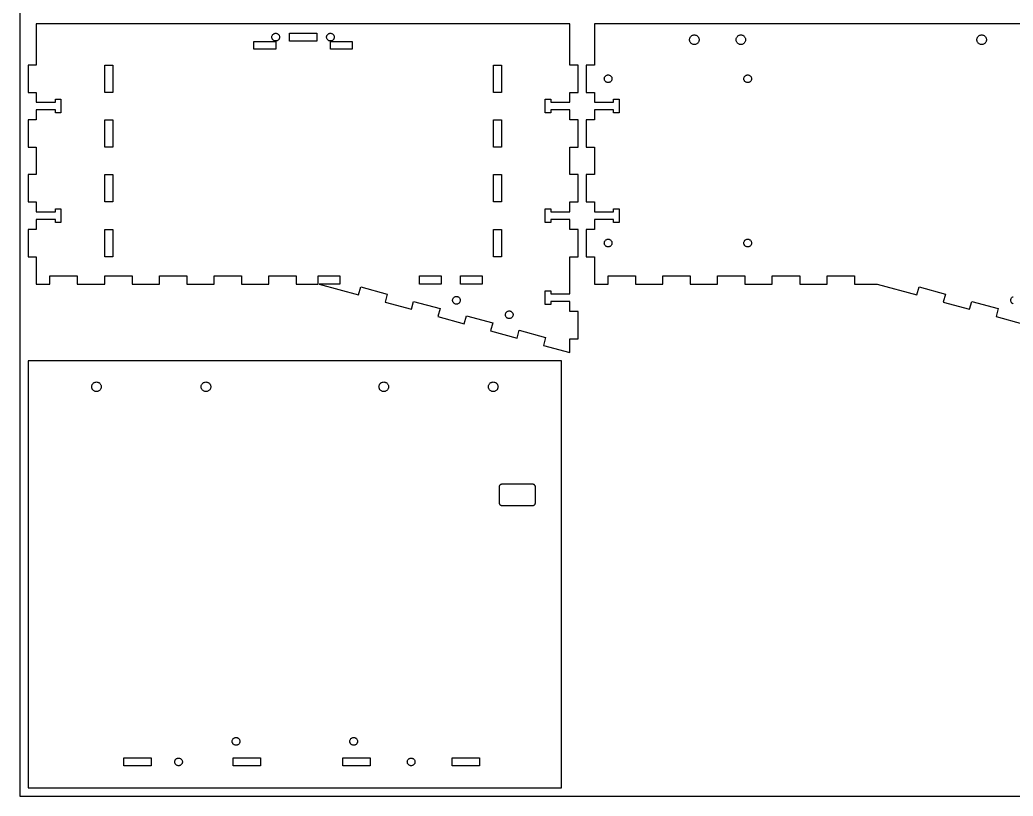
# Model space of a CAD drawing. Header units: millimetres. Extents: x 0 to 684, y 0 to 509.
# Drawn here: x 0 to 363, y 0 to 283.5 of the extents above; entities that cross this region are included whole.
import ezdxf

# ---------------------------------------------------------------- set-up
doc = ezdxf.new("R2010")
doc.units = ezdxf.units.MM
doc.layers.add('CUT_WHITE', color=7, linetype='Continuous')

msp = doc.modelspace()

# ---------------------------------------------------------------- linework, layer by layer
at = {"layer": 'CUT_WHITE', "color": 7}
for p, q in [((0, 509), (0, 0)), ((201, 282), (6, 282)), ((6, 282), (6, 267)), ((201, 267), (201, 282)), ((405, 282), (210, 282)), ((210, 282), (210, 267)), ((92.1, 277.2), (92.112, 277.3827)), ((92.112, 277.0173), (92.1, 277.2)), ((92.112, 277.3827), (92.148, 277.5623)), ((92.148, 276.8376), (92.112, 277.0173)), ((92.148, 277.5623), (92.207, 277.7357)), ((92.207, 276.6642), (92.148, 276.8376)), ((92.207, 277.7357), (92.288, 277.9)), ((92.288, 276.5), (92.207, 276.6642)), ((92.288, 277.9), (92.389, 278.0523)), ((92.389, 276.3477), (92.288, 276.5)), ((92.389, 278.0523), (92.51, 278.1899)), ((92.51, 276.21), (92.389, 276.3477)), ((92.51, 278.1899), (92.648, 278.3107)), ((92.648, 276.0893), (92.51, 276.21)), ((92.648, 278.3107), (92.8, 278.4124)), ((92.8, 275.9876), (92.648, 276.0893)), ((92.8, 278.4124), (92.964, 278.4934)), ((92.964, 275.9066), (92.8, 275.9876)), ((92.964, 278.4934), (93.138, 278.5523)), ((93.138, 275.8477), (92.964, 275.9066)), ((93.138, 278.5523), (93.317, 278.588)), ((93.317, 278.588), (93.5, 278.6)), ((93.5, 278.6), (93.683, 278.588)), ((93.683, 278.588), (93.862, 278.5523)), ((93.862, 278.5523), (94.036, 278.4934)), ((94.036, 275.9066), (93.862, 275.8477)), ((94.036, 278.4934), (94.2, 278.4124)), ((94.2, 275.9876), (94.036, 275.9066)), ((94.2, 278.4124), (94.352, 278.3107)), ((94.352, 276.0893), (94.2, 275.9876)), ((94.352, 278.3107), (94.49, 278.1899)), ((94.49, 276.21), (94.352, 276.0893)), ((94.49, 278.1899), (94.611, 278.0523)), ((94.611, 276.3477), (94.49, 276.21)), ((94.611, 278.0523), (94.712, 277.9)), ((94.712, 276.5), (94.611, 276.3477)), ((94.712, 277.9), (94.793, 277.7357)), ((94.793, 276.6642), (94.712, 276.5)), ((94.793, 277.7357), (94.852, 277.5623)), ((94.852, 276.8376), (94.793, 276.6642)), ((94.852, 277.5623), (94.888, 277.3827)), ((94.888, 277.0173), (94.852, 276.8376)), ((94.888, 277.3827), (94.9, 277.2)), ((94.9, 277.2), (94.888, 277.0173)), ((98.5, 275.75), (98.5, 278.65)), ((98.5, 278.65), (108.5, 278.65)), ((108.5, 278.65), (108.5, 275.75)), ((112.1, 277.2), (112.112, 277.3827)), ((112.112, 277.0173), (112.1, 277.2)), ((112.112, 277.3827), (112.1477, 277.5623)), ((112.1477, 276.8376), (112.112, 277.0173)), ((112.1477, 277.5623), (112.2066, 277.7357)), ((112.2066, 276.6642), (112.1477, 276.8376)), ((112.2066, 277.7357), (112.2876, 277.9)), ((112.2876, 276.5), (112.2066, 276.6642)), ((112.2876, 277.9), (112.3893, 278.0523)), ((112.3893, 276.3477), (112.2876, 276.5)), ((112.3893, 278.0523), (112.5101, 278.1899)), ((112.5101, 276.21), (112.3893, 276.3477)), ((112.5101, 278.1899), (112.6477, 278.3107)), ((112.6477, 276.0893), (112.5101, 276.21)), ((112.6477, 278.3107), (112.8, 278.4124)), ((112.8, 275.9876), (112.6477, 276.0893)), ((112.8, 278.4124), (112.9642, 278.4934)), ((112.9642, 275.9066), (112.8, 275.9876)), ((112.9642, 278.4934), (113.1377, 278.5523)), ((113.1377, 275.8477), (112.9642, 275.9066)), ((113.1377, 278.5523), (113.3173, 278.588)), ((113.3173, 278.588), (113.5, 278.6)), ((113.5, 278.6), (113.6827, 278.588)), ((113.6827, 278.588), (113.8624, 278.5523)), ((113.8624, 278.5523), (114.0358, 278.4934)), ((114.0358, 275.9066), (113.8624, 275.8477)), ((114.0358, 278.4934), (114.2, 278.4124)), ((114.2, 275.9876), (114.0358, 275.9066)), ((114.2, 278.4124), (114.3523, 278.3107)), ((114.3523, 276.0893), (114.2, 275.9876)), ((114.3523, 278.3107), (114.49, 278.1899)), ((114.49, 276.21), (114.3523, 276.0893)), ((114.49, 278.1899), (114.6107, 278.0523)), ((114.6107, 276.3477), (114.49, 276.21)), ((114.6107, 278.0523), (114.7124, 277.9)), ((114.7124, 276.5), (114.6107, 276.3477)), ((114.7124, 277.9), (114.7934, 277.7357)), ((114.7934, 276.6642), (114.7124, 276.5)), ((114.7934, 277.7357), (114.8523, 277.5623)), ((114.8523, 276.8376), (114.7934, 276.6642)), ((114.8523, 277.5623), (114.888, 277.3827)), ((114.888, 277.0173), (114.8523, 276.8376)), ((114.888, 277.3827), (114.9, 277.2)), ((114.9, 277.2), (114.888, 277.0173)), ((244.75, 276.25), (244.765, 276.4784)), ((244.765, 276.0216), (244.75, 276.25)), ((244.765, 276.4784), (244.81, 276.7029)), ((244.81, 275.7971), (244.765, 276.0216)), ((244.81, 276.7029), (244.883, 276.9197)), ((244.883, 276.9197), (244.984, 277.125)), ((244.984, 277.125), (245.112, 277.3153)), ((245.112, 277.3153), (245.263, 277.4874)), ((245.263, 277.4874), (245.435, 277.6384)), ((245.435, 277.6384), (245.625, 277.7655)), ((245.625, 277.7655), (245.83, 277.8668)), ((245.83, 277.8668), (246.047, 277.9404)), ((246.047, 277.9404), (246.272, 277.985)), ((246.272, 277.985), (246.5, 278)), ((246.5, 278), (246.728, 277.985)), ((246.728, 277.985), (246.953, 277.9404)), ((246.953, 277.9404), (247.17, 277.8668)), ((247.17, 277.8668), (247.375, 277.7655)), ((247.375, 277.7655), (247.565, 277.6384)), ((247.565, 277.6384), (247.737, 277.4874)), ((247.737, 277.4874), (247.888, 277.3153)), ((247.888, 277.3153), (248.016, 277.125)), ((248.016, 277.125), (248.117, 276.9197)), ((248.117, 276.9197), (248.19, 276.7029)), ((248.19, 276.7029), (248.235, 276.4784)), ((248.235, 276.0216), (248.19, 275.7971)), ((248.235, 276.4784), (248.25, 276.25)), ((248.25, 276.25), (248.235, 276.0216)), ((261.75, 276.25), (261.765, 276.4784)), ((261.765, 276.0216), (261.75, 276.25)), ((261.765, 276.4784), (261.81, 276.7029)), ((261.81, 275.7971), (261.765, 276.0216)), ((261.81, 276.7029), (261.883, 276.9197)), ((261.883, 276.9197), (261.984, 277.125)), ((261.984, 277.125), (262.112, 277.3153)), ((262.112, 277.3153), (262.263, 277.4874)), ((262.263, 277.4874), (262.435, 277.6384)), ((262.435, 277.6384), (262.625, 277.7655)), ((262.625, 277.7655), (262.83, 277.8668)), ((262.83, 277.8668), (263.047, 277.9404)), ((263.047, 277.9404), (263.272, 277.985)), ((263.272, 277.985), (263.5, 278)), ((263.5, 278), (263.728, 277.985)), ((263.728, 277.985), (263.953, 277.9404)), ((263.953, 277.9404), (264.17, 277.8668)), ((264.17, 277.8668), (264.375, 277.7655)), ((264.375, 277.7655), (264.565, 277.6384)), ((264.565, 277.6384), (264.737, 277.4874)), ((264.737, 277.4874), (264.888, 277.3153)), ((264.888, 277.3153), (265.016, 277.125)), ((265.016, 277.125), (265.117, 276.9197)), ((265.117, 276.9197), (265.19, 276.7029)), ((265.19, 276.7029), (265.235, 276.4784)), ((265.235, 276.0216), (265.19, 275.7971)), ((265.235, 276.4784), (265.25, 276.25)), ((265.25, 276.25), (265.235, 276.0216)), ((349.75, 276.25), (349.765, 276.4784)), ((349.765, 276.0216), (349.75, 276.25)), ((349.765, 276.4784), (349.8096, 276.7029)), ((349.8096, 275.7971), (349.765, 276.0216)), ((349.8096, 276.7029), (349.8832, 276.9197)), ((349.8832, 276.9197), (349.9845, 277.125)), ((349.9845, 277.125), (350.1116, 277.3153)), ((350.1116, 277.3153), (350.2626, 277.4874)), ((350.2626, 277.4874), (350.4347, 277.6384)), ((350.4347, 277.6384), (350.625, 277.7655)), ((350.625, 277.7655), (350.8303, 277.8668)), ((350.8303, 277.8668), (351.0471, 277.9404)), ((351.0471, 277.9404), (351.2716, 277.985)), ((351.2716, 277.985), (351.5, 278)), ((351.5, 278), (351.7284, 277.985)), ((351.7284, 277.985), (351.9529, 277.9404)), ((351.9529, 277.9404), (352.1697, 277.8668)), ((352.1697, 277.8668), (352.375, 277.7655)), ((352.375, 277.7655), (352.5653, 277.6384)), ((352.5653, 277.6384), (352.7374, 277.4874)), ((352.7374, 277.4874), (352.8884, 277.3153)), ((352.8884, 277.3153), (353.0155, 277.125)), ((353.0155, 277.125), (353.1168, 276.9197)), ((353.1168, 276.9197), (353.1904, 276.7029)), ((353.1904, 276.7029), (353.235, 276.4784)), ((353.235, 276.0216), (353.1904, 275.7971)), ((353.235, 276.4784), (353.25, 276.25)), ((353.25, 276.25), (353.235, 276.0216)), ((85.5, 272.75), (85.5, 275.65)), ((85.5, 275.65), (93.5, 275.65)), ((93.5, 272.75), (85.5, 272.75)), ((93.317, 275.812), (93.138, 275.8477)), ((93.5, 275.8), (93.317, 275.812)), ((93.683, 275.812), (93.5, 275.8)), ((93.5, 275.65), (93.5, 272.75)), ((93.862, 275.8477), (93.683, 275.812)), ((108.5, 275.75), (98.5, 275.75)), ((113.3173, 275.812), (113.1377, 275.8477)), ((113.5, 275.8), (113.3173, 275.812)), ((113.6827, 275.812), (113.5, 275.8)), ((113.5, 272.75), (113.5, 275.65)), ((113.5, 275.65), (121.5, 275.65)), ((121.5, 272.75), (113.5, 272.75)), ((113.8624, 275.8477), (113.6827, 275.812)), ((121.5, 275.65), (121.5, 272.75)), ((244.883, 275.5803), (244.81, 275.7971)), ((244.984, 275.375), (244.883, 275.5803)), ((245.112, 275.1847), (244.984, 275.375)), ((245.263, 275.0126), (245.112, 275.1847)), ((245.435, 274.8616), (245.263, 275.0126)), ((245.625, 274.7345), (245.435, 274.8616)), ((245.83, 274.6332), (245.625, 274.7345)), ((246.047, 274.5596), (245.83, 274.6332)), ((246.272, 274.515), (246.047, 274.5596)), ((246.5, 274.5), (246.272, 274.515)), ((246.728, 274.515), (246.5, 274.5)), ((246.953, 274.5596), (246.728, 274.515)), ((247.17, 274.6332), (246.953, 274.5596)), ((247.375, 274.7345), (247.17, 274.6332)), ((247.565, 274.8616), (247.375, 274.7345)), ((247.737, 275.0126), (247.565, 274.8616)), ((247.888, 275.1847), (247.737, 275.0126)), ((248.016, 275.375), (247.888, 275.1847)), ((248.117, 275.5803), (248.016, 275.375)), ((248.19, 275.7971), (248.117, 275.5803)), ((261.883, 275.5803), (261.81, 275.7971)), ((261.984, 275.375), (261.883, 275.5803)), ((262.112, 275.1847), (261.984, 275.375)), ((262.263, 275.0126), (262.112, 275.1847)), ((262.435, 274.8616), (262.263, 275.0126)), ((262.625, 274.7345), (262.435, 274.8616)), ((262.83, 274.6332), (262.625, 274.7345)), ((263.047, 274.5596), (262.83, 274.6332)), ((263.272, 274.515), (263.047, 274.5596)), ((263.5, 274.5), (263.272, 274.515)), ((263.728, 274.515), (263.5, 274.5)), ((263.953, 274.5596), (263.728, 274.515)), ((264.17, 274.6332), (263.953, 274.5596)), ((264.375, 274.7345), (264.17, 274.6332)), ((264.565, 274.8616), (264.375, 274.7345)), ((264.737, 275.0126), (264.565, 274.8616)), ((264.888, 275.1847), (264.737, 275.0126)), ((265.016, 275.375), (264.888, 275.1847)), ((265.117, 275.5803), (265.016, 275.375)), ((265.19, 275.7971), (265.117, 275.5803)), ((349.8832, 275.5803), (349.8096, 275.7971)), ((349.9845, 275.375), (349.8832, 275.5803)), ((350.1116, 275.1847), (349.9845, 275.375)), ((350.2626, 275.0126), (350.1116, 275.1847)), ((350.4347, 274.8616), (350.2626, 275.0126)), ((350.625, 274.7345), (350.4347, 274.8616)), ((350.8303, 274.6332), (350.625, 274.7345)), ((351.0471, 274.5596), (350.8303, 274.6332)), ((351.2716, 274.515), (351.0471, 274.5596)), ((351.5, 274.5), (351.2716, 274.515)), ((351.7284, 274.515), (351.5, 274.5)), ((351.9529, 274.5596), (351.7284, 274.515)), ((352.1697, 274.6332), (351.9529, 274.5596)), ((352.375, 274.7345), (352.1697, 274.6332)), ((352.5653, 274.8616), (352.375, 274.7345)), ((352.7374, 275.0126), (352.5653, 274.8616)), ((352.8884, 275.1847), (352.7374, 275.0126)), ((353.0155, 275.375), (352.8884, 275.1847)), ((353.1168, 275.5803), (353.0155, 275.375)), ((353.1904, 275.7971), (353.1168, 275.5803)), ((6, 267), (3, 267)), ((3, 267), (3, 257)), ((31.1, 257), (31.1, 267)), ((31.1, 267), (34, 267)), ((34, 267), (34, 257)), ((173.1, 257), (173.1, 267)), ((173.1, 267), (176, 267)), ((176, 267), (176, 257)), ((204, 267), (201, 267)), ((204, 257), (204, 267)), ((210, 267), (207, 267)), ((207, 267), (207, 257)), ((213.6, 262), (213.612, 262.1827)), ((213.612, 261.8173), (213.6, 262)), ((213.612, 262.1827), (213.648, 262.3623)), ((213.648, 261.6376), (213.612, 261.8173)), ((213.648, 262.3623), (213.707, 262.5358)), ((213.707, 261.4642), (213.648, 261.6376)), ((213.707, 262.5358), (213.788, 262.7)), ((213.788, 261.3), (213.707, 261.4642)), ((213.788, 262.7), (213.889, 262.8523)), ((213.889, 262.8523), (214.01, 262.9899)), ((214.01, 262.9899), (214.148, 263.1107)), ((214.148, 263.1107), (214.3, 263.2124)), ((214.3, 263.2124), (214.464, 263.2934)), ((214.464, 263.2934), (214.638, 263.3523)), ((214.638, 263.3523), (214.817, 263.388)), ((214.817, 263.388), (215, 263.4)), ((215, 263.4), (215.183, 263.388)), ((215.183, 263.388), (215.362, 263.3523)), ((215.362, 263.3523), (215.536, 263.2934)), ((215.536, 263.2934), (215.7, 263.2124)), ((215.7, 263.2124), (215.852, 263.1107)), ((215.852, 263.1107), (215.99, 262.9899)), ((215.99, 262.9899), (216.111, 262.8523)), ((216.111, 262.8523), (216.212, 262.7)), ((216.212, 262.7), (216.293, 262.5358)), ((216.293, 261.4642), (216.212, 261.3)), ((216.293, 262.5358), (216.352, 262.3623)), ((216.352, 261.6376), (216.293, 261.4642)), ((216.352, 262.3623), (216.388, 262.1827)), ((216.388, 261.8173), (216.352, 261.6376)), ((216.388, 262.1827), (216.4, 262)), ((216.4, 262), (216.388, 261.8173)), ((264.6, 262), (264.612, 262.1827)), ((264.612, 261.8173), (264.6, 262)), ((264.612, 262.1827), (264.648, 262.3623)), ((264.648, 261.6376), (264.612, 261.8173)), ((264.648, 262.3623), (264.707, 262.5358)), ((264.707, 261.4642), (264.648, 261.6376)), ((264.707, 262.5358), (264.788, 262.7)), ((264.788, 261.3), (264.707, 261.4642)), ((264.788, 262.7), (264.889, 262.8523)), ((264.889, 262.8523), (265.01, 262.9899)), ((265.01, 262.9899), (265.148, 263.1107)), ((265.148, 263.1107), (265.3, 263.2124)), ((265.3, 263.2124), (265.464, 263.2934)), ((265.464, 263.2934), (265.638, 263.3523)), ((265.638, 263.3523), (265.817, 263.388)), ((265.817, 263.388), (266, 263.4)), ((266, 263.4), (266.183, 263.388)), ((266.183, 263.388), (266.362, 263.3523)), ((266.362, 263.3523), (266.536, 263.2934)), ((266.536, 263.2934), (266.7, 263.2124)), ((266.7, 263.2124), (266.852, 263.1107)), ((266.852, 263.1107), (266.99, 262.9899)), ((266.99, 262.9899), (267.111, 262.8523)), ((267.111, 262.8523), (267.212, 262.7)), ((267.212, 262.7), (267.293, 262.5358)), ((267.293, 261.4642), (267.212, 261.3)), ((267.293, 262.5358), (267.352, 262.3623)), ((267.352, 261.6376), (267.293, 261.4642)), ((267.352, 262.3623), (267.388, 262.1827)), ((267.388, 261.8173), (267.352, 261.6376)), ((267.388, 262.1827), (267.4, 262)), ((267.4, 262), (267.388, 261.8173)), ((213.889, 261.1477), (213.788, 261.3)), ((214.01, 261.01), (213.889, 261.1477)), ((214.148, 260.8893), (214.01, 261.01)), ((214.3, 260.7876), (214.148, 260.8893)), ((214.464, 260.7066), (214.3, 260.7876)), ((214.638, 260.6477), (214.464, 260.7066)), ((214.817, 260.612), (214.638, 260.6477)), ((215, 260.6), (214.817, 260.612)), ((215.183, 260.612), (215, 260.6)), ((215.362, 260.6477), (215.183, 260.612)), ((215.536, 260.7066), (215.362, 260.6477)), ((215.7, 260.7876), (215.536, 260.7066)), ((215.852, 260.8893), (215.7, 260.7876)), ((215.99, 261.01), (215.852, 260.8893)), ((216.111, 261.1477), (215.99, 261.01)), ((216.212, 261.3), (216.111, 261.1477)), ((264.889, 261.1477), (264.788, 261.3)), ((265.01, 261.01), (264.889, 261.1477)), ((265.148, 260.8893), (265.01, 261.01)), ((265.3, 260.7876), (265.148, 260.8893)), ((265.464, 260.7066), (265.3, 260.7876)), ((265.638, 260.6477), (265.464, 260.7066)), ((265.817, 260.612), (265.638, 260.6477)), ((266, 260.6), (265.817, 260.612)), ((266.183, 260.612), (266, 260.6)), ((266.362, 260.6477), (266.183, 260.612)), ((266.536, 260.7066), (266.362, 260.6477)), ((266.7, 260.7876), (266.536, 260.7066)), ((266.852, 260.8893), (266.7, 260.7876)), ((266.99, 261.01), (266.852, 260.8893)), ((267.111, 261.1477), (266.99, 261.01)), ((267.212, 261.3), (267.111, 261.1477)), ((3, 257), (6, 257)), ((6, 257), (6, 253.4)), ((13, 253.4), (13, 254.5)), ((13, 254.5), (15, 254.5)), ((15, 254.5), (15, 249.5)), ((34, 257), (31.1, 257)), ((176, 257), (173.1, 257)), ((192, 249.5), (192, 254.5)), ((192, 254.5), (194, 254.5)), ((194, 254.5), (194, 253.4)), ((201, 253.4), (201, 257)), ((201, 257), (204, 257)), ((207, 257), (210, 257)), ((210, 257), (210, 253.4)), ((217, 253.4), (217, 254.5)), ((217, 254.5), (219, 254.5)), ((219, 254.5), (219, 249.5)), ((6, 253.4), (13, 253.4)), ((13, 250.6), (6, 250.6)), ((6, 250.6), (6, 247)), ((13, 249.5), (13, 250.6)), ((194, 253.4), (201, 253.4)), ((201, 250.6), (194, 250.6)), ((194, 250.6), (194, 249.5)), ((201, 247), (201, 250.6)), ((210, 253.4), (217, 253.4)), ((217, 250.6), (210, 250.6)), ((210, 250.6), (210, 247)), ((217, 249.5), (217, 250.6)), ((6, 247), (3, 247)), ((3, 247), (3, 237)), ((15, 249.5), (13, 249.5)), ((31.1, 237), (31.1, 247)), ((31.1, 247), (34, 247)), ((34, 247), (34, 237)), ((173.1, 237), (173.1, 247)), ((173.1, 247), (176, 247)), ((176, 247), (176, 237)), ((194, 249.5), (192, 249.5)), ((204, 247), (201, 247)), ((204, 237), (204, 247)), ((210, 247), (207, 247)), ((207, 247), (207, 237)), ((219, 249.5), (217, 249.5)), ((3, 237), (6, 237)), ((6, 237), (6, 227)), ((34, 237), (31.1, 237)), ((176, 237), (173.1, 237)), ((201, 227), (201, 237)), ((201, 237), (204, 237)), ((207, 237), (210, 237)), ((210, 237), (210, 227)), ((6, 227), (3, 227)), ((3, 227), (3, 217)), ((31.1, 217), (31.1, 227)), ((31.1, 227), (34, 227)), ((34, 227), (34, 217)), ((173.1, 217), (173.1, 227)), ((173.1, 227), (176, 227)), ((176, 227), (176, 217)), ((204, 227), (201, 227)), ((204, 217), (204, 227)), ((210, 227), (207, 227)), ((207, 227), (207, 217)), ((3, 217), (6, 217)), ((6, 217), (6, 213.4)), ((13, 213.4), (13, 214.5)), ((13, 214.5), (15, 214.5)), ((15, 214.5), (15, 209.5)), ((34, 217), (31.1, 217)), ((176, 217), (173.1, 217)), ((192, 209.5), (192, 214.5)), ((192, 214.5), (194, 214.5)), ((194, 214.5), (194, 213.4)), ((201, 213.4), (201, 217)), ((201, 217), (204, 217)), ((207, 217), (210, 217)), ((210, 217), (210, 213.4)), ((217, 213.4), (217, 214.5)), ((217, 214.5), (219, 214.5)), ((219, 214.5), (219, 209.5)), ((6, 213.4), (13, 213.4)), ((13, 210.6), (6, 210.6)), ((6, 210.6), (6, 207)), ((13, 209.5), (13, 210.6)), ((194, 213.4), (201, 213.4)), ((201, 210.6), (194, 210.6)), ((194, 210.6), (194, 209.5)), ((201, 207), (201, 210.6)), ((210, 213.4), (217, 213.4)), ((217, 210.6), (210, 210.6)), ((210, 210.6), (210, 207)), ((217, 209.5), (217, 210.6)), ((6, 207), (3, 207)), ((3, 207), (3, 197)), ((15, 209.5), (13, 209.5)), ((31.1, 197), (31.1, 207)), ((31.1, 207), (34, 207)), ((34, 207), (34, 197)), ((173.1, 197), (173.1, 207)), ((173.1, 207), (176, 207)), ((176, 207), (176, 197)), ((194, 209.5), (192, 209.5)), ((204, 207), (201, 207)), ((204, 197), (204, 207)), ((210, 207), (207, 207)), ((207, 207), (207, 197)), ((219, 209.5), (217, 209.5)), ((214.3, 203.2124), (214.464, 203.2934)), ((214.464, 203.2934), (214.638, 203.3523)), ((214.638, 203.3523), (214.817, 203.388)), ((214.817, 203.388), (215, 203.4)), ((215, 203.4), (215.183, 203.388)), ((215.183, 203.388), (215.362, 203.3523)), ((215.362, 203.3523), (215.536, 203.2934)), ((215.536, 203.2934), (215.7, 203.2124)), ((265.3, 203.2124), (265.464, 203.2934)), ((265.464, 203.2934), (265.638, 203.3523)), ((265.638, 203.3523), (265.817, 203.388)), ((265.817, 203.388), (266, 203.4)), ((266, 203.4), (266.183, 203.388)), ((266.183, 203.388), (266.362, 203.3523)), ((266.362, 203.3523), (266.536, 203.2934)), ((266.536, 203.2934), (266.7, 203.2124)), ((213.6, 202), (213.612, 202.1827)), ((213.612, 201.8173), (213.6, 202)), ((213.612, 202.1827), (213.648, 202.3623)), ((213.648, 201.6376), (213.612, 201.8173)), ((213.648, 202.3623), (213.707, 202.5358)), ((213.707, 201.4642), (213.648, 201.6376)), ((213.707, 202.5358), (213.788, 202.7)), ((213.788, 201.3), (213.707, 201.4642)), ((213.788, 202.7), (213.889, 202.8523)), ((213.889, 201.1477), (213.788, 201.3)), ((213.889, 202.8523), (214.01, 202.9899)), ((214.01, 201.01), (213.889, 201.1477)), ((214.01, 202.9899), (214.148, 203.1107)), ((214.148, 200.8893), (214.01, 201.01)), ((214.148, 203.1107), (214.3, 203.2124)), ((214.3, 200.7876), (214.148, 200.8893)), ((214.464, 200.7066), (214.3, 200.7876)), ((214.638, 200.6477), (214.464, 200.7066)), ((214.817, 200.612), (214.638, 200.6477)), ((215, 200.6), (214.817, 200.612)), ((215.183, 200.612), (215, 200.6)), ((215.362, 200.6477), (215.183, 200.612)), ((215.536, 200.7066), (215.362, 200.6477)), ((215.7, 200.7876), (215.536, 200.7066)), ((215.7, 203.2124), (215.852, 203.1107)), ((215.852, 200.8893), (215.7, 200.7876)), ((215.852, 203.1107), (215.99, 202.9899)), ((215.99, 201.01), (215.852, 200.8893)), ((215.99, 202.9899), (216.111, 202.8523)), ((216.111, 201.1477), (215.99, 201.01)), ((216.111, 202.8523), (216.212, 202.7)), ((216.212, 201.3), (216.111, 201.1477)), ((216.212, 202.7), (216.293, 202.5358)), ((216.293, 201.4642), (216.212, 201.3)), ((216.293, 202.5358), (216.352, 202.3623)), ((216.352, 201.6376), (216.293, 201.4642)), ((216.352, 202.3623), (216.388, 202.1827)), ((216.388, 201.8173), (216.352, 201.6376)), ((216.388, 202.1827), (216.4, 202)), ((216.4, 202), (216.388, 201.8173)), ((264.6, 202), (264.612, 202.1827)), ((264.612, 201.8173), (264.6, 202)), ((264.612, 202.1827), (264.648, 202.3623)), ((264.648, 201.6376), (264.612, 201.8173)), ((264.648, 202.3623), (264.707, 202.5358)), ((264.707, 201.4642), (264.648, 201.6376)), ((264.707, 202.5358), (264.788, 202.7)), ((264.788, 201.3), (264.707, 201.4642)), ((264.788, 202.7), (264.889, 202.8523)), ((264.889, 201.1477), (264.788, 201.3)), ((264.889, 202.8523), (265.01, 202.9899)), ((265.01, 201.01), (264.889, 201.1477)), ((265.01, 202.9899), (265.148, 203.1107)), ((265.148, 200.8893), (265.01, 201.01)), ((265.148, 203.1107), (265.3, 203.2124)), ((265.3, 200.7876), (265.148, 200.8893)), ((265.464, 200.7066), (265.3, 200.7876)), ((265.638, 200.6477), (265.464, 200.7066)), ((265.817, 200.612), (265.638, 200.6477)), ((266, 200.6), (265.817, 200.612)), ((266.183, 200.612), (266, 200.6)), ((266.362, 200.6477), (266.183, 200.612)), ((266.536, 200.7066), (266.362, 200.6477)), ((266.7, 200.7876), (266.536, 200.7066)), ((266.7, 203.2124), (266.852, 203.1107)), ((266.852, 200.8893), (266.7, 200.7876)), ((266.852, 203.1107), (266.99, 202.9899)), ((266.99, 201.01), (266.852, 200.8893)), ((266.99, 202.9899), (267.111, 202.8523)), ((267.111, 201.1477), (266.99, 201.01)), ((267.111, 202.8523), (267.212, 202.7)), ((267.212, 201.3), (267.111, 201.1477)), ((267.212, 202.7), (267.293, 202.5358)), ((267.293, 201.4642), (267.212, 201.3)), ((267.293, 202.5358), (267.352, 202.3623)), ((267.352, 201.6376), (267.293, 201.4642)), ((267.352, 202.3623), (267.388, 202.1827)), ((267.388, 201.8173), (267.352, 201.6376)), ((267.388, 202.1827), (267.4, 202)), ((267.4, 202), (267.388, 201.8173)), ((3, 197), (6, 197)), ((6, 197), (6, 187)), ((34, 197), (31.1, 197)), ((176, 197), (173.1, 197)), ((201, 183.40001), (201, 197)), ((201, 197), (204, 197)), ((207, 197), (210, 197)), ((210, 197), (210, 187)), ((11, 187), (11, 190.00999)), ((11, 190.00999), (21, 190.00999)), ((21, 190.00999), (21, 187)), ((31, 187), (31, 190.00999)), ((31, 190.00999), (41, 190.00999)), ((41, 190.00999), (41, 187)), ((51, 187), (51, 190.00999)), ((51, 190.00999), (61, 190.00999)), ((61, 190.00999), (61, 187)), ((71, 187), (71, 190.00999)), ((71, 190.00999), (81, 190.00999)), ((81, 190.00999), (81, 187)), ((91, 187), (91, 190.00999)), ((91, 190.00999), (101, 190.00999)), ((101, 190.00999), (101, 187)), ((109, 187), (109, 190.00999)), ((109, 190.00999), (117, 190.00999)), ((117, 190.00999), (117, 186.99001)), ((146, 186.99001), (146, 190.00999)), ((146, 190.00999), (154, 190.00999)), ((154, 190.00999), (154, 186.99001)), ((161, 186.99001), (161, 190.00999)), ((161, 190.00999), (169, 190.00999)), ((169, 190.00999), (169, 186.99001)), ((215, 187), (215, 190.00999)), ((215, 190.00999), (225, 190.00999)), ((225, 190.00999), (225, 187)), ((235, 187), (235, 190.00999)), ((235, 190.00999), (245, 190.00999)), ((245, 190.00999), (245, 187)), ((255, 187), (255, 190.00999)), ((255, 190.00999), (265, 190.00999)), ((265, 190.00999), (265, 187)), ((275, 187), (275, 190.00999)), ((275, 190.00999), (285, 190.00999)), ((285, 190.00999), (285, 187)), ((295, 187), (295, 190.00999)), ((295, 190.00999), (305, 190.00999)), ((305, 190.00999), (305, 187)), ((6, 187), (11, 187)), ((21, 187), (31, 187)), ((41, 187), (51, 187)), ((61, 187), (71, 187)), ((81, 187), (91, 187)), ((101, 187), (109, 187)), ((117, 186.99001), (109.3851, 186.99001)), ((109.3851, 186.99001), (123.8198, 183.05263)), ((123.8198, 183.05263), (124.6119, 185.95654)), ((124.6119, 185.95654), (134.2594, 183.32497)), ((154, 186.99001), (146, 186.99001)), ((169, 186.99001), (161, 186.99001)), ((210, 187), (215, 187)), ((225, 187), (235, 187)), ((245, 187), (255, 187)), ((265, 187), (275, 187)), ((285, 187), (295, 187)), ((305, 187), (313.3485, 187)), ((313.3485, 187), (327.8198, 183.05263)), ((327.8198, 183.05263), (328.6119, 185.95654)), ((328.6119, 185.95654), (338.2594, 183.32497)), ((134.2594, 183.32497), (133.4673, 180.42105)), ((158.2075, 181.44011), (158.2664, 181.61351)), ((158.2664, 181.61351), (158.3474, 181.77776)), ((158.3474, 181.77776), (158.4491, 181.93002)), ((158.4491, 181.93002), (158.5699, 182.0677)), ((158.5699, 182.0677), (158.7076, 182.18845)), ((158.7076, 182.18845), (158.8598, 182.29019)), ((158.8598, 182.29019), (159.0241, 182.37119)), ((159.0241, 182.37119), (159.1975, 182.43005)), ((159.1975, 182.43005), (159.3771, 182.46577)), ((159.3771, 182.46577), (159.5598, 182.47775)), ((159.5598, 182.47775), (159.7426, 182.46577)), ((159.7426, 182.46577), (159.9222, 182.43005)), ((159.9222, 182.43005), (160.0956, 182.37119)), ((160.0956, 182.37119), (160.2598, 182.29019)), ((160.2598, 182.29019), (160.4121, 182.18845)), ((160.4121, 182.18845), (160.5498, 182.0677)), ((160.5498, 182.0677), (160.6705, 181.93002)), ((160.6705, 181.93002), (160.7722, 181.77776)), ((160.7722, 181.77776), (160.8532, 181.61351)), ((160.8532, 181.61351), (160.9121, 181.44011)), ((192, 179.5), (192, 184.5)), ((192, 184.5), (194, 184.5)), ((194, 184.5), (194, 183.40001)), ((194, 183.40001), (201, 183.40001)), ((338.2594, 183.32497), (337.4673, 180.42105)), ((362.2075, 181.44011), (362.2664, 181.61351)), ((362.2664, 181.61351), (362.3474, 181.77776)), ((362.3474, 181.77776), (362.4491, 181.93002)), ((362.4491, 181.93002), (362.5699, 182.0677)), ((362.5699, 182.0677), (362.7076, 182.18845)), ((362.7076, 182.18845), (362.8598, 182.29019)), ((362.8598, 182.29019), (363.0241, 182.37119)), ((133.4673, 180.42105), (143.1148, 177.78947)), ((143.1148, 177.78947), (143.907, 180.69339)), ((143.907, 180.69339), (153.5545, 178.06181)), ((153.5545, 178.06181), (152.7624, 175.1579)), ((158.1598, 181.07776), (158.1718, 181.2605)), ((158.1718, 180.89502), (158.1598, 181.07776)), ((158.1718, 181.2605), (158.2075, 181.44011)), ((158.2075, 180.71541), (158.1718, 180.89502)), ((158.2664, 180.54201), (158.2075, 180.71541)), ((158.3474, 180.37776), (158.2664, 180.54201)), ((158.4491, 180.22549), (158.3474, 180.37776)), ((158.5699, 180.08781), (158.4491, 180.22549)), ((158.7076, 179.96707), (158.5699, 180.08781)), ((158.8598, 179.86533), (158.7076, 179.96707)), ((159.0241, 179.78433), (158.8598, 179.86533)), ((159.1975, 179.72546), (159.0241, 179.78433)), ((159.3771, 179.68974), (159.1975, 179.72546)), ((159.5598, 179.67776), (159.3771, 179.68974)), ((159.7426, 179.68974), (159.5598, 179.67776)), ((159.9222, 179.72546), (159.7426, 179.68974)), ((160.0956, 179.78433), (159.9222, 179.72546)), ((160.2598, 179.86533), (160.0956, 179.78433)), ((160.4121, 179.96707), (160.2598, 179.86533)), ((160.5498, 180.08781), (160.4121, 179.96707)), ((160.6705, 180.22549), (160.5498, 180.08781)), ((160.7722, 180.37776), (160.6705, 180.22549)), ((160.8532, 180.54201), (160.7722, 180.37776)), ((160.9121, 180.71541), (160.8532, 180.54201)), ((160.9121, 181.44011), (160.9478, 181.2605)), ((160.9478, 180.89502), (160.9121, 180.71541)), ((160.9478, 181.2605), (160.9598, 181.07776)), ((160.9598, 181.07776), (160.9478, 180.89502)), ((194, 179.5), (192, 179.5)), ((201, 180.60001), (194, 180.60001)), ((194, 180.60001), (194, 179.5)), ((201, 177), (201, 180.60001)), ((337.4673, 180.42105), (347.1148, 177.78947)), ((347.1148, 177.78947), (347.907, 180.69339)), ((347.907, 180.69339), (357.5545, 178.06181)), ((357.5545, 178.06181), (356.7624, 175.1579)), ((362.1598, 181.07776), (362.1718, 181.2605)), ((362.1718, 180.89502), (362.1598, 181.07776)), ((362.1718, 181.2605), (362.2075, 181.44011)), ((362.2075, 180.71541), (362.1718, 180.89502)), ((362.2664, 180.54201), (362.2075, 180.71541)), ((362.3474, 180.37776), (362.2664, 180.54201)), ((362.4491, 180.22549), (362.3474, 180.37776)), ((362.5699, 180.08781), (362.4491, 180.22549)), ((362.7076, 179.96707), (362.5699, 180.08781)), ((362.8598, 179.86533), (362.7076, 179.96707)), ((363.0241, 179.78433), (362.8598, 179.86533)), ((152.7624, 175.1579), (162.4099, 172.5263)), ((162.4099, 172.5263), (163.202, 175.4302)), ((163.202, 175.4302), (172.8495, 172.7986)), ((177.4549, 175.8146), (177.4668, 175.9973)), ((177.4668, 175.6319), (177.4549, 175.8146)), ((177.4668, 175.9973), (177.5026, 176.1769)), ((177.5026, 175.4523), (177.4668, 175.6319)), ((177.5026, 176.1769), (177.5614, 176.3504)), ((177.5614, 175.2788), (177.5026, 175.4523)), ((177.5614, 176.3504), (177.6424, 176.5146)), ((177.6424, 175.1146), (177.5614, 175.2788)), ((177.6424, 176.5146), (177.7442, 176.6669)), ((177.7442, 174.9623), (177.6424, 175.1146)), ((177.7442, 176.6669), (177.8649, 176.8046)), ((177.8649, 174.8246), (177.7442, 174.9623)), ((177.8649, 176.8046), (178.0026, 176.9253)), ((178.0026, 174.7039), (177.8649, 174.8246)), ((178.0026, 176.9253), (178.1549, 177.02704)), ((178.1549, 174.6022), (178.0026, 174.7039)), ((178.1549, 177.02704), (178.3191, 177.10803)), ((178.3191, 174.5212), (178.1549, 174.6022)), ((178.3191, 177.10803), (178.4925, 177.1669)), ((178.4925, 174.4623), (178.3191, 174.5212)), ((178.4925, 177.1669), (178.6721, 177.20262)), ((178.6721, 174.4266), (178.4925, 174.4623)), ((178.6721, 177.20262), (178.8549, 177.2146)), ((178.8549, 174.4146), (178.6721, 174.4266)), ((178.8549, 177.2146), (179.0376, 177.20262)), ((179.0376, 174.4266), (178.8549, 174.4146)), ((179.0376, 177.20262), (179.2172, 177.1669)), ((179.2172, 174.4623), (179.0376, 174.4266)), ((179.2172, 177.1669), (179.3906, 177.10803)), ((179.3906, 174.5212), (179.2172, 174.4623)), ((179.3906, 177.10803), (179.5549, 177.02704)), ((179.5549, 174.6022), (179.3906, 174.5212)), ((179.5549, 177.02704), (179.7071, 176.9253)), ((179.7071, 174.7039), (179.5549, 174.6022)), ((179.7071, 176.9253), (179.8448, 176.8046)), ((179.8448, 174.8246), (179.7071, 174.7039)), ((179.8448, 176.8046), (179.9656, 176.6669)), ((179.9656, 174.9623), (179.8448, 174.8246)), ((179.9656, 176.6669), (180.0673, 176.5146)), ((180.0673, 175.1146), (179.9656, 174.9623)), ((180.0673, 176.5146), (180.1483, 176.3504)), ((180.1483, 175.2788), (180.0673, 175.1146)), ((180.1483, 176.3504), (180.2072, 176.1769)), ((180.2072, 175.4523), (180.1483, 175.2788)), ((180.2072, 176.1769), (180.2429, 175.9973)), ((180.2429, 175.6319), (180.2072, 175.4523)), ((180.2429, 175.9973), (180.2549, 175.8146)), ((180.2549, 175.8146), (180.2429, 175.6319)), ((204, 177), (201, 177)), ((204, 167), (204, 177)), ((356.7624, 175.1579), (366.4099, 172.5263)), ((172.8495, 172.7986), (172.0574, 169.8947)), ((172.0574, 169.8947), (181.7049, 167.2632)), ((181.7049, 167.2632), (182.4971, 170.1671)), ((182.4971, 170.1671), (192.14459, 167.5355)), ((192.14459, 167.5355), (191.35248, 164.6316)), ((201, 162), (201, 167)), ((201, 167), (204, 167)), ((191.35248, 164.6316), (201, 162)), ((3, 159), (3, 3)), ((198, 159), (3, 159)), ((198, 3), (198, 159)), ((26.25, 149.5), (26.265, 149.728)), ((26.265, 149.272), (26.25, 149.5)), ((26.265, 149.728), (26.31, 149.953)), ((26.31, 149.047), (26.265, 149.272)), ((26.31, 149.953), (26.383, 150.17)), ((26.383, 148.83), (26.31, 149.047)), ((26.383, 150.17), (26.484, 150.375)), ((26.484, 150.375), (26.612, 150.565)), ((26.612, 150.565), (26.763, 150.737)), ((26.763, 150.737), (26.935, 150.888)), ((26.935, 150.888), (27.125, 151.016)), ((27.125, 151.016), (27.33, 151.117)), ((27.33, 151.117), (27.547, 151.19)), ((27.547, 151.19), (27.772, 151.235)), ((27.772, 151.235), (28, 151.25)), ((28, 151.25), (28.228, 151.235)), ((28.228, 151.235), (28.453, 151.19)), ((28.453, 151.19), (28.67, 151.117)), ((28.67, 151.117), (28.875, 151.016)), ((28.875, 151.016), (29.065, 150.888)), ((29.065, 150.888), (29.237, 150.737)), ((29.237, 150.737), (29.388, 150.565)), ((29.388, 150.565), (29.516, 150.375)), ((29.516, 150.375), (29.617, 150.17)), ((29.617, 150.17), (29.69, 149.953)), ((29.69, 149.047), (29.617, 148.83)), ((29.69, 149.953), (29.735, 149.728)), ((29.735, 149.272), (29.69, 149.047)), ((29.735, 149.728), (29.75, 149.5)), ((29.75, 149.5), (29.735, 149.272)), ((66.25, 149.5), (66.265, 149.728)), ((66.265, 149.272), (66.25, 149.5)), ((66.265, 149.728), (66.31, 149.953)), ((66.31, 149.047), (66.265, 149.272)), ((66.31, 149.953), (66.383, 150.17)), ((66.383, 148.83), (66.31, 149.047)), ((66.383, 150.17), (66.484, 150.375)), ((66.484, 150.375), (66.612, 150.565)), ((66.612, 150.565), (66.763, 150.737)), ((66.763, 150.737), (66.935, 150.888)), ((66.935, 150.888), (67.125, 151.016)), ((67.125, 151.016), (67.33, 151.117)), ((67.33, 151.117), (67.547, 151.19)), ((67.547, 151.19), (67.772, 151.235)), ((67.772, 151.235), (68, 151.25)), ((68, 151.25), (68.228, 151.235)), ((68.228, 151.235), (68.453, 151.19)), ((68.453, 151.19), (68.67, 151.117)), ((68.67, 151.117), (68.875, 151.016)), ((68.875, 151.016), (69.065, 150.888)), ((69.065, 150.888), (69.237, 150.737)), ((69.237, 150.737), (69.388, 150.565)), ((69.388, 150.565), (69.516, 150.375)), ((69.516, 150.375), (69.617, 150.17)), ((69.617, 150.17), (69.69, 149.953)), ((69.69, 149.047), (69.617, 148.83)), ((69.69, 149.953), (69.735, 149.728)), ((69.735, 149.272), (69.69, 149.047)), ((69.735, 149.728), (69.75, 149.5)), ((69.75, 149.5), (69.735, 149.272)), ((131.25, 149.5), (131.265, 149.728)), ((131.265, 149.272), (131.25, 149.5)), ((131.265, 149.728), (131.3096, 149.953)), ((131.3096, 149.047), (131.265, 149.272)), ((131.3096, 149.953), (131.3832, 150.17)), ((131.3832, 148.83), (131.3096, 149.047)), ((131.3832, 150.17), (131.4845, 150.375)), ((131.4845, 150.375), (131.6116, 150.565)), ((131.6116, 150.565), (131.7626, 150.737)), ((131.7626, 150.737), (131.9347, 150.888)), ((131.9347, 150.888), (132.125, 151.016)), ((132.125, 151.016), (132.3303, 151.117)), ((132.3303, 151.117), (132.5471, 151.19)), ((132.5471, 151.19), (132.7716, 151.235)), ((132.7716, 151.235), (133, 151.25)), ((133, 151.25), (133.2284, 151.235)), ((133.2284, 151.235), (133.4529, 151.19)), ((133.4529, 151.19), (133.6697, 151.117)), ((133.6697, 151.117), (133.875, 151.016)), ((133.875, 151.016), (134.0653, 150.888)), ((134.0653, 150.888), (134.2374, 150.737)), ((134.2374, 150.737), (134.3884, 150.565)), ((134.3884, 150.565), (134.5155, 150.375)), ((134.5155, 150.375), (134.6168, 150.17)), ((134.6168, 150.17), (134.6904, 149.953)), ((134.6904, 149.047), (134.6168, 148.83)), ((134.6904, 149.953), (134.735, 149.728)), ((134.735, 149.272), (134.6904, 149.047)), ((134.735, 149.728), (134.75, 149.5)), ((134.75, 149.5), (134.735, 149.272)), ((171.25, 149.5), (171.265, 149.728)), ((171.265, 149.272), (171.25, 149.5)), ((171.265, 149.728), (171.3096, 149.953)), ((171.3096, 149.047), (171.265, 149.272)), ((171.3096, 149.953), (171.3832, 150.17)), ((171.3832, 148.83), (171.3096, 149.047)), ((171.3832, 150.17), (171.4845, 150.375)), ((171.4845, 150.375), (171.6116, 150.565)), ((171.6116, 150.565), (171.7626, 150.737)), ((171.7626, 150.737), (171.9347, 150.888)), ((171.9347, 150.888), (172.125, 151.016)), ((172.125, 151.016), (172.3303, 151.117)), ((172.3303, 151.117), (172.5471, 151.19)), ((172.5471, 151.19), (172.7716, 151.235)), ((172.7716, 151.235), (173, 151.25)), ((173, 151.25), (173.2284, 151.235)), ((173.2284, 151.235), (173.4529, 151.19)), ((173.4529, 151.19), (173.6697, 151.117)), ((173.6697, 151.117), (173.875, 151.016)), ((173.875, 151.016), (174.0653, 150.888)), ((174.0653, 150.888), (174.2374, 150.737)), ((174.2374, 150.737), (174.3884, 150.565)), ((174.3884, 150.565), (174.5155, 150.375)), ((174.5155, 150.375), (174.6168, 150.17)), ((174.6168, 150.17), (174.6904, 149.953)), ((174.6904, 149.047), (174.6168, 148.83)), ((174.6904, 149.953), (174.735, 149.728)), ((174.735, 149.272), (174.6904, 149.047)), ((174.735, 149.728), (174.75, 149.5)), ((174.75, 149.5), (174.735, 149.272)), ((26.484, 148.625), (26.383, 148.83)), ((26.612, 148.435), (26.484, 148.625)), ((26.763, 148.263), (26.612, 148.435)), ((26.935, 148.112), (26.763, 148.263)), ((27.125, 147.984), (26.935, 148.112)), ((27.33, 147.883), (27.125, 147.984)), ((27.547, 147.81), (27.33, 147.883)), ((27.772, 147.765), (27.547, 147.81)), ((28, 147.75), (27.772, 147.765)), ((28.228, 147.765), (28, 147.75)), ((28.453, 147.81), (28.228, 147.765)), ((28.67, 147.883), (28.453, 147.81)), ((28.875, 147.984), (28.67, 147.883)), ((29.065, 148.112), (28.875, 147.984)), ((29.237, 148.263), (29.065, 148.112)), ((29.388, 148.435), (29.237, 148.263)), ((29.516, 148.625), (29.388, 148.435)), ((29.617, 148.83), (29.516, 148.625)), ((66.484, 148.625), (66.383, 148.83)), ((66.612, 148.435), (66.484, 148.625)), ((66.763, 148.263), (66.612, 148.435)), ((66.935, 148.112), (66.763, 148.263)), ((67.125, 147.984), (66.935, 148.112)), ((67.33, 147.883), (67.125, 147.984)), ((67.547, 147.81), (67.33, 147.883)), ((67.772, 147.765), (67.547, 147.81)), ((68, 147.75), (67.772, 147.765)), ((68.228, 147.765), (68, 147.75)), ((68.453, 147.81), (68.228, 147.765)), ((68.67, 147.883), (68.453, 147.81)), ((68.875, 147.984), (68.67, 147.883)), ((69.065, 148.112), (68.875, 147.984)), ((69.237, 148.263), (69.065, 148.112)), ((69.388, 148.435), (69.237, 148.263)), ((69.516, 148.625), (69.388, 148.435)), ((69.617, 148.83), (69.516, 148.625)), ((131.4845, 148.625), (131.3832, 148.83)), ((131.6116, 148.435), (131.4845, 148.625)), ((131.7626, 148.263), (131.6116, 148.435)), ((131.9347, 148.112), (131.7626, 148.263)), ((132.125, 147.984), (131.9347, 148.112)), ((132.3303, 147.883), (132.125, 147.984)), ((132.5471, 147.81), (132.3303, 147.883)), ((132.7716, 147.765), (132.5471, 147.81)), ((133, 147.75), (132.7716, 147.765)), ((133.2284, 147.765), (133, 147.75)), ((133.4529, 147.81), (133.2284, 147.765)), ((133.6697, 147.883), (133.4529, 147.81)), ((133.875, 147.984), (133.6697, 147.883)), ((134.0653, 148.112), (133.875, 147.984)), ((134.2374, 148.263), (134.0653, 148.112)), ((134.3884, 148.435), (134.2374, 148.263)), ((134.5155, 148.625), (134.3884, 148.435)), ((134.6168, 148.83), (134.5155, 148.625)), ((171.4845, 148.625), (171.3832, 148.83)), ((171.6116, 148.435), (171.4845, 148.625)), ((171.7626, 148.263), (171.6116, 148.435)), ((171.9347, 148.112), (171.7626, 148.263)), ((172.125, 147.984), (171.9347, 148.112)), ((172.3303, 147.883), (172.125, 147.984)), ((172.5471, 147.81), (172.3303, 147.883)), ((172.7716, 147.765), (172.5471, 147.81)), ((173, 147.75), (172.7716, 147.765)), ((173.2284, 147.765), (173, 147.75)), ((173.4529, 147.81), (173.2284, 147.765)), ((173.6697, 147.883), (173.4529, 147.81)), ((173.875, 147.984), (173.6697, 147.883)), ((174.0653, 148.112), (173.875, 147.984)), ((174.2374, 148.263), (174.0653, 148.112)), ((174.3884, 148.435), (174.2374, 148.263)), ((174.5155, 148.625), (174.3884, 148.435)), ((174.6168, 148.83), (174.5155, 148.625)), ((175.3, 113.016), (175.3086, 113.147)), ((175.3, 107.016), (175.3, 113.016)), ((175.3086, 113.147), (175.3341, 113.275)), ((175.3341, 113.275), (175.3761, 113.399)), ((175.3761, 113.399), (175.434, 113.516)), ((175.434, 113.516), (175.5067, 113.625)), ((175.5067, 113.625), (175.5929, 113.723)), ((175.5929, 113.723), (175.6912, 113.809)), ((175.6912, 113.809), (175.8, 113.882)), ((175.8, 113.882), (175.9173, 113.94)), ((175.9173, 113.94), (176.0412, 113.982)), ((176.0412, 113.982), (176.1695, 114.007)), ((176.1695, 114.007), (176.3, 114.016)), ((176.3, 114.016), (187.3, 114.016)), ((187.3, 114.016), (187.4305, 114.007)), ((187.4305, 114.007), (187.5588, 113.982)), ((187.5588, 113.982), (187.6827, 113.94)), ((187.6827, 113.94), (187.8, 113.882)), ((187.8, 113.882), (187.9088, 113.809)), ((187.9088, 113.809), (188.00711, 113.723)), ((188.00711, 113.723), (188.09335, 113.625)), ((188.09335, 113.625), (188.16603, 113.516)), ((188.16603, 113.516), (188.22388, 113.399)), ((188.22388, 113.399), (188.26593, 113.275)), ((188.26593, 113.275), (188.29144, 113.147)), ((188.29144, 113.147), (188.3, 113.016)), ((188.3, 113.016), (188.3, 107.016)), ((175.3086, 106.885), (175.3, 107.016)), ((175.3341, 106.757), (175.3086, 106.885)), ((175.3761, 106.633), (175.3341, 106.757)), ((175.434, 106.516), (175.3761, 106.633)), ((175.5067, 106.407), (175.434, 106.516)), ((175.5929, 106.309), (175.5067, 106.407)), ((175.6912, 106.223), (175.5929, 106.309)), ((175.8, 106.15), (175.6912, 106.223)), ((175.9173, 106.092), (175.8, 106.15)), ((176.0412, 106.05), (175.9173, 106.092)), ((176.1695, 106.025), (176.0412, 106.05)), ((176.3, 106.016), (176.1695, 106.025)), ((187.3, 106.016), (176.3, 106.016)), ((187.4305, 106.025), (187.3, 106.016)), ((187.5588, 106.05), (187.4305, 106.025)), ((187.6827, 106.092), (187.5588, 106.05)), ((187.8, 106.15), (187.6827, 106.092)), ((187.9088, 106.223), (187.8, 106.15)), ((188.00711, 106.309), (187.9088, 106.223)), ((188.09335, 106.407), (188.00711, 106.309)), ((188.16603, 106.516), (188.09335, 106.407)), ((188.22388, 106.633), (188.16603, 106.516)), ((188.26593, 106.757), (188.22388, 106.633)), ((188.29144, 106.885), (188.26593, 106.757)), ((188.3, 107.016), (188.29144, 106.885)), ((77.6, 20), (77.612, 20.1827)), ((77.612, 19.8173), (77.6, 20)), ((77.612, 20.1827), (77.648, 20.3623)), ((77.648, 19.6376), (77.612, 19.8173)), ((77.648, 20.3623), (77.707, 20.5358)), ((77.707, 19.4642), (77.648, 19.6376)), ((77.707, 20.5358), (77.788, 20.7)), ((77.788, 19.3), (77.707, 19.4642)), ((77.788, 20.7), (77.889, 20.8523)), ((77.889, 19.1477), (77.788, 19.3)), ((77.889, 20.8523), (78.01, 20.9899)), ((78.01, 19.01), (77.889, 19.1477)), ((78.01, 20.9899), (78.148, 21.1107)), ((78.148, 18.8893), (78.01, 19.01)), ((78.148, 21.1107), (78.3, 21.2124)), ((78.3, 18.7876), (78.148, 18.8893)), ((78.3, 21.2124), (78.464, 21.2934)), ((78.464, 18.7066), (78.3, 18.7876)), ((78.464, 21.2934), (78.638, 21.3523)), ((78.638, 18.6477), (78.464, 18.7066)), ((78.638, 21.3523), (78.817, 21.388)), ((78.817, 18.612), (78.638, 18.6477)), ((78.817, 21.388), (79, 21.4)), ((79, 18.6), (78.817, 18.612)), ((79, 21.4), (79.183, 21.388)), ((79.183, 18.612), (79, 18.6)), ((79.183, 21.388), (79.362, 21.3523)), ((79.362, 18.6477), (79.183, 18.612)), ((79.362, 21.3523), (79.536, 21.2934)), ((79.536, 18.7066), (79.362, 18.6477)), ((79.536, 21.2934), (79.7, 21.2124)), ((79.7, 18.7876), (79.536, 18.7066)), ((79.7, 21.2124), (79.852, 21.1107)), ((79.852, 18.8893), (79.7, 18.7876)), ((79.852, 21.1107), (79.99, 20.9899)), ((79.99, 19.01), (79.852, 18.8893)), ((79.99, 20.9899), (80.111, 20.8523)), ((80.111, 19.1477), (79.99, 19.01)), ((80.111, 20.8523), (80.212, 20.7)), ((80.212, 19.3), (80.111, 19.1477)), ((80.212, 20.7), (80.293, 20.5358)), ((80.293, 19.4642), (80.212, 19.3)), ((80.293, 20.5358), (80.352, 20.3623)), ((80.352, 19.6376), (80.293, 19.4642)), ((80.352, 20.3623), (80.388, 20.1827)), ((80.388, 19.8173), (80.352, 19.6376)), ((80.388, 20.1827), (80.4, 20)), ((80.4, 20), (80.388, 19.8173)), ((120.6, 20), (120.612, 20.1827)), ((120.612, 19.8173), (120.6, 20)), ((120.612, 20.1827), (120.6477, 20.3623)), ((120.6477, 19.6376), (120.612, 19.8173)), ((120.6477, 20.3623), (120.7066, 20.5358)), ((120.7066, 19.4642), (120.6477, 19.6376)), ((120.7066, 20.5358), (120.7876, 20.7)), ((120.7876, 19.3), (120.7066, 19.4642)), ((120.7876, 20.7), (120.8893, 20.8523)), ((120.8893, 19.1477), (120.7876, 19.3)), ((120.8893, 20.8523), (121.0101, 20.9899)), ((121.0101, 19.01), (120.8893, 19.1477)), ((121.0101, 20.9899), (121.1477, 21.1107)), ((121.1477, 18.8893), (121.0101, 19.01)), ((121.1477, 21.1107), (121.3, 21.2124)), ((121.3, 18.7876), (121.1477, 18.8893)), ((121.3, 21.2124), (121.4642, 21.2934)), ((121.4642, 18.7066), (121.3, 18.7876)), ((121.4642, 21.2934), (121.6377, 21.3523)), ((121.6377, 18.6477), (121.4642, 18.7066)), ((121.6377, 21.3523), (121.8173, 21.388)), ((121.8173, 18.612), (121.6377, 18.6477)), ((121.8173, 21.388), (122, 21.4)), ((122, 18.6), (121.8173, 18.612)), ((122, 21.4), (122.1827, 21.388)), ((122.1827, 18.612), (122, 18.6)), ((122.1827, 21.388), (122.3624, 21.3523)), ((122.3624, 18.6477), (122.1827, 18.612)), ((122.3624, 21.3523), (122.5358, 21.2934)), ((122.5358, 18.7066), (122.3624, 18.6477)), ((122.5358, 21.2934), (122.7, 21.2124)), ((122.7, 18.7876), (122.5358, 18.7066)), ((122.7, 21.2124), (122.8523, 21.1107)), ((122.8523, 18.8893), (122.7, 18.7876)), ((122.8523, 21.1107), (122.99, 20.9899)), ((122.99, 19.01), (122.8523, 18.8893)), ((122.99, 20.9899), (123.1107, 20.8523)), ((123.1107, 19.1477), (122.99, 19.01)), ((123.1107, 20.8523), (123.2124, 20.7)), ((123.2124, 19.3), (123.1107, 19.1477)), ((123.2124, 20.7), (123.2934, 20.5358)), ((123.2934, 19.4642), (123.2124, 19.3)), ((123.2934, 20.5358), (123.3523, 20.3623)), ((123.3523, 19.6376), (123.2934, 19.4642)), ((123.3523, 20.3623), (123.388, 20.1827)), ((123.388, 19.8173), (123.3523, 19.6376)), ((123.388, 20.1827), (123.4, 20)), ((123.4, 20), (123.388, 19.8173)), ((38, 11.04999), (38, 13.95)), ((38, 13.95), (48, 13.95)), ((48, 11.04999), (38, 11.04999)), ((48, 13.95), (48, 11.04999)), ((56.6, 12.5), (56.612, 12.68272)), ((56.612, 12.31726), (56.6, 12.5)), ((56.612, 12.68272), (56.648, 12.86234)), ((56.648, 12.13765), (56.612, 12.31726)), ((56.648, 12.86234), (56.707, 13.0358)), ((56.707, 11.96423), (56.648, 12.13765)), ((56.707, 13.0358), (56.788, 13.2)), ((56.788, 11.79999), (56.707, 11.96423)), ((56.788, 13.2), (56.889, 13.3523)), ((56.889, 11.64772), (56.788, 11.79999)), ((56.889, 13.3523), (57.01, 13.4899)), ((57.01, 11.51004), (56.889, 11.64772)), ((57.01, 13.4899), (57.148, 13.6107)), ((57.148, 11.3893), (57.01, 11.51004)), ((57.148, 13.6107), (57.3, 13.7124)), ((57.3, 11.28755), (57.148, 11.3893)), ((57.3, 13.7124), (57.464, 13.7934)), ((57.464, 11.20656), (57.3, 11.28755)), ((57.464, 13.7934), (57.638, 13.8523)), ((57.638, 11.14769), (57.464, 11.20656)), ((57.638, 13.8523), (57.817, 13.888)), ((57.817, 11.11197), (57.638, 11.14769)), ((57.817, 13.888), (58, 13.9)), ((58, 11.09999), (57.817, 11.11197)), ((58, 13.9), (58.183, 13.888)), ((58.183, 11.11197), (58, 11.09999)), ((58.183, 13.888), (58.362, 13.8523)), ((58.362, 11.14769), (58.183, 11.11197)), ((58.362, 13.8523), (58.536, 13.7934)), ((58.536, 11.20656), (58.362, 11.14769)), ((58.536, 13.7934), (58.7, 13.7124)), ((58.7, 11.28755), (58.536, 11.20656)), ((58.7, 13.7124), (58.852, 13.6107)), ((58.852, 11.3893), (58.7, 11.28755)), ((58.852, 13.6107), (58.99, 13.4899)), ((58.99, 11.51004), (58.852, 11.3893)), ((58.99, 13.4899), (59.111, 13.3523)), ((59.111, 11.64772), (58.99, 11.51004)), ((59.111, 13.3523), (59.212, 13.2)), ((59.212, 11.79999), (59.111, 11.64772)), ((59.212, 13.2), (59.293, 13.0358)), ((59.293, 11.96423), (59.212, 11.79999)), ((59.293, 13.0358), (59.352, 12.86234)), ((59.352, 12.13765), (59.293, 11.96423)), ((59.352, 12.86234), (59.388, 12.68272)), ((59.388, 12.31726), (59.352, 12.13765)), ((59.388, 12.68272), (59.4, 12.5)), ((59.4, 12.5), (59.388, 12.31726)), ((78, 11.04999), (78, 13.95)), ((78, 13.95), (88, 13.95)), ((88, 11.04999), (78, 11.04999)), ((88, 13.95), (88, 11.04999)), ((118, 11.04999), (118, 13.95)), ((118, 13.95), (128, 13.95)), ((128, 11.04999), (118, 11.04999)), ((128, 13.95), (128, 11.04999)), ((141.6, 12.5), (141.612, 12.68272)), ((141.612, 12.31726), (141.6, 12.5)), ((141.612, 12.68272), (141.6477, 12.86234)), ((141.6477, 12.13765), (141.612, 12.31726)), ((141.6477, 12.86234), (141.7066, 13.0358)), ((141.7066, 11.96423), (141.6477, 12.13765)), ((141.7066, 13.0358), (141.7876, 13.2)), ((141.7876, 11.79999), (141.7066, 11.96423)), ((141.7876, 13.2), (141.8893, 13.3523)), ((141.8893, 11.64772), (141.7876, 11.79999)), ((141.8893, 13.3523), (142.0101, 13.4899)), ((142.0101, 11.51004), (141.8893, 11.64772)), ((142.0101, 13.4899), (142.1477, 13.6107)), ((142.1477, 11.3893), (142.0101, 11.51004)), ((142.1477, 13.6107), (142.3, 13.7124)), ((142.3, 11.28755), (142.1477, 11.3893)), ((142.3, 13.7124), (142.4642, 13.7934)), ((142.4642, 11.20656), (142.3, 11.28755)), ((142.4642, 13.7934), (142.6377, 13.8523)), ((142.6377, 11.14769), (142.4642, 11.20656)), ((142.6377, 13.8523), (142.8173, 13.888)), ((142.8173, 11.11197), (142.6377, 11.14769)), ((142.8173, 13.888), (143, 13.9)), ((143, 11.09999), (142.8173, 11.11197)), ((143, 13.9), (143.1827, 13.888)), ((143.1827, 11.11197), (143, 11.09999)), ((143.1827, 13.888), (143.3624, 13.8523)), ((143.3624, 11.14769), (143.1827, 11.11197)), ((143.3624, 13.8523), (143.5358, 13.7934)), ((143.5358, 11.20656), (143.3624, 11.14769)), ((143.5358, 13.7934), (143.7, 13.7124)), ((143.7, 11.28755), (143.5358, 11.20656)), ((143.7, 13.7124), (143.8523, 13.6107)), ((143.8523, 11.3893), (143.7, 11.28755)), ((143.8523, 13.6107), (143.99, 13.4899)), ((143.99, 11.51004), (143.8523, 11.3893)), ((143.99, 13.4899), (144.1107, 13.3523)), ((144.1107, 11.64772), (143.99, 11.51004)), ((144.1107, 13.3523), (144.2124, 13.2)), ((144.2124, 11.79999), (144.1107, 11.64772)), ((144.2124, 13.2), (144.2934, 13.0358)), ((144.2934, 11.96423), (144.2124, 11.79999)), ((144.2934, 13.0358), (144.3523, 12.86234)), ((144.3523, 12.13765), (144.2934, 11.96423)), ((144.3523, 12.86234), (144.388, 12.68272)), ((144.388, 12.31726), (144.3523, 12.13765)), ((144.388, 12.68272), (144.4, 12.5)), ((144.4, 12.5), (144.388, 12.31726)), ((158, 11.04999), (158, 13.95)), ((158, 13.95), (168, 13.95)), ((168, 11.04999), (158, 11.04999)), ((168, 13.95), (168, 11.04999)), ((0, 0), (684, 0)), ((3, 3), (198, 3))]:
    msp.add_line(p, q, dxfattribs=at)

doc.saveas('drawing.dxf')
